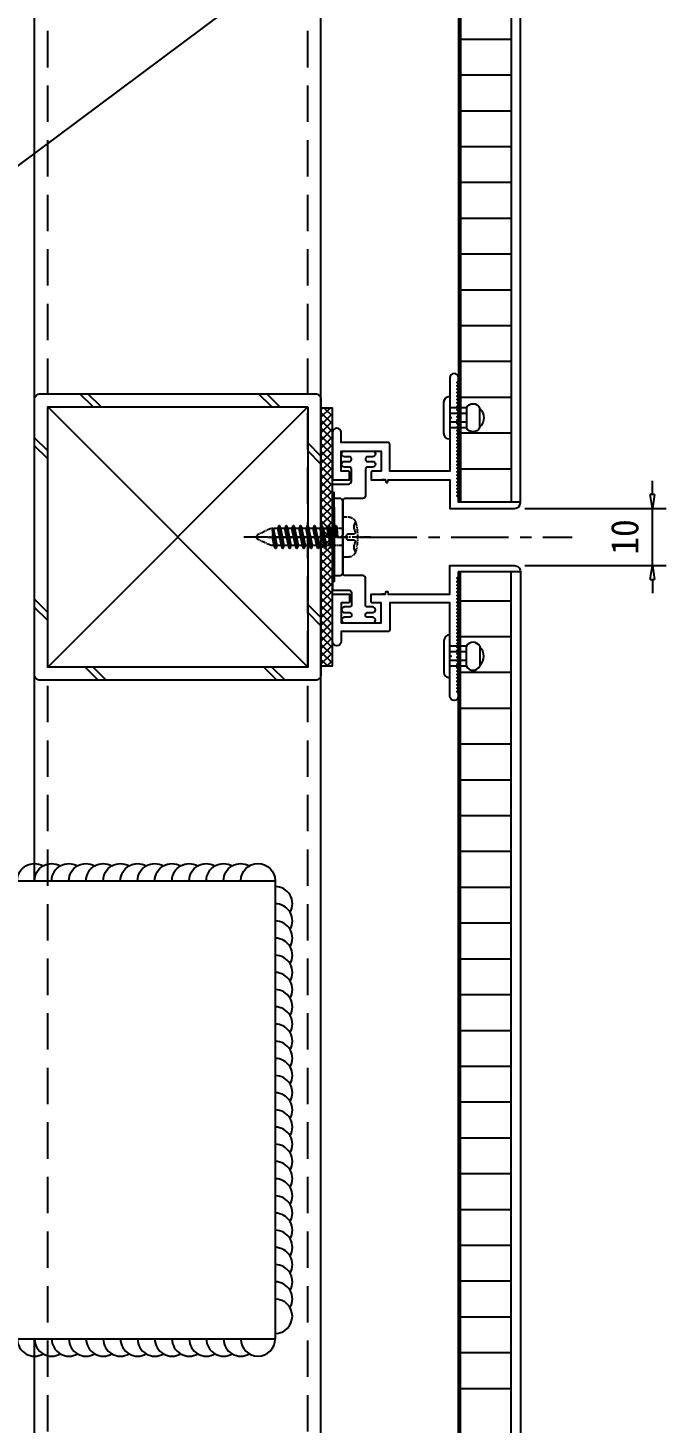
# Model space of a CAD drawing. Header units: millimetres. Extents: x 2352 to 12473, y 635 to 7997.
# Drawn here: x 3792.5 to 3903.9, y 1293.8 to 1537.3 of the extents above; entities that cross this region are included whole.
import ezdxf

# ---------------------------------------------------------------- set-up
doc = ezdxf.new("R2010")
doc.units = ezdxf.units.MM
for name, pattern in [('CENTER', [2, 1.25, -0.25, 0.25, -0.25]), ('CENTER2', [1.125, 0.75, -0.125, 0.125, -0.125]), ('CENTERX2', [4, 2.5, -0.5, 0.5, -0.5]), ('HIDDEN', [9.525, 6.35, -3.175])]:
    doc.linetypes.add(name, pattern=pattern)
doc.layers.get('Defpoints').update_dxf_attribs({"color": 187})
for name, color, linetype in [('.1 clip', 4, 'Continuous'), ('1', 1, 'Continuous'), ('AA-DWXM-GLAZ', 4, 'Continuous'), ('AA-FLXK-PATT', 9, 'Continuous'), ('AC-DIMS-치수', 4, 'Continuous'), ('Bolt', 1, 'Continuous'), ('CEN1', 1, 'CENTER2'), ('DIMENSIONS', 7, 'Continuous'), ('HAT', 5, 'Continuous'), ('HATCH', 8, 'Continuous'), ("ST'L BRACKET", 7, 'Continuous'), ("ST'L PIPE", 2, 'Continuous'), ('WALL', 3, 'Continuous'), ('Welding', 1, 'Continuous')]:
    doc.layers.add(name, color=color, linetype=linetype)
doc.styles.add('돋움체', font='')
doc.styles.get('돋움체').set_extended_font_data('DotumChe')
doc.dimstyles.new('Iljin', dxfattribs={"dimscale": 0.8, "dimtxt": 2, "dimasz": 1, "dimexe": 1, "dimexo": 1, "dimgap": 1, "dimtad": 1, "dimdec": 1, "dimdsep": 46, "dimtxsty": '돋움체', "dimblk": 'CLOSEDBLANK', "dimcen": 1, "dimclrd": 8, "dimclre": 8, "dimclrt": 2, "dimadec": 1, "dimazin": 2, "dimtfac": 1, "dimtdec": 1, "dimtix": 1, "dimtmove": 0, "dimatfit": 3, "dimldrblk": 'CLOSEDBLANK', "dimfxl": 1, "dimlwd": -1, "dimlwe": -1, "dimarcsym": 0})
doc.dimstyles.new('Iljin 3', dxfattribs={"dimscale": 2.4, "dimtxt": 2, "dimasz": 1, "dimexe": 1, "dimexo": 1, "dimgap": 1, "dimtad": 1, "dimdec": 1, "dimdsep": 46, "dimtxsty": '돋움체', "dimblk": 'CLOSEDBLANK', "dimcen": 1, "dimclrd": 8, "dimclre": 8, "dimclrt": 2, "dimadec": 1, "dimazin": 2, "dimtfac": 1, "dimtdec": 1, "dimtix": 1, "dimtmove": 0, "dimatfit": 3, "dimldrblk": 'CLOSEDBLANK', "dimfxl": 1, "dimlwd": -1, "dimlwe": -1, "dimarcsym": 0})

# ---------------------------------------------------------------- blocks, each defined once
blk = doc.blocks.new('_ClosedBlank')
at = {"color": 0, "linetype": 'ByBlock', "lineweight": -2}
for p, q in [((-1, 0.167), (0, 0)), ((-1, 0.167), (-1, -0.167)), ((0, 0), (-1, -0.167))]:
    blk.add_line(p, q, dxfattribs=at)
blk = doc.blocks.new('Z$W@#1B9F58AF')
at = {"layer": 'Bolt', "linetype": 'Continuous', "ltscale": 3}
for p, q in [((0, 5.91), (7.5, 5.91)), ((2, 3.01), (5.5, 3.01))]:
    blk.add_line(p, q, dxfattribs=at)
at = {"layer": 'Bolt'}
for p, q in [((6.45, 6.96), (1.05, 6.96)), ((2, 3.01), (2, 5.91)), ((3, 3.01), (3, 5.91)), ((4.5, 3.01), (4.5, 5.91)), ((5.5, 3.01), (5.5, 5.91)), ((5.5, 0.7, 0), (2, 0.7, 0))]:
    blk.add_line(p, q, dxfattribs=at)
for centre, radius, start, end in [((1.05, 5.91), 1.05, 90, 180), ((6.45, 5.91), 1.05, 0, 90), ((2.6, 1.86), 1.3, 117.3471, 242.6529), ((4.9, 1.86), 1.3, 297.3471, 62.6529), ((3.75, 2.2, 0), 2.2, 223.0029, 316.9971)]:
    blk.add_arc(centre, radius, start, end, dxfattribs=at)
blk = doc.blocks.new('A$C1041300C')
at = {"layer": 'CEN1', "linetype": 'CENTER'}
blk.add_line((3.5, 0), (3.5, 22.15), dxfattribs=at)
at = {"layer": 'CEN1'}
for p, q in [((2, 17.38), (3.12, 19.75)), ((5, 17.38), (3.88, 19.75)), ((2, 16.2), (2, 17.38)), ((2, 17.12), (3.54, 17.12)), ((5, 16.82), (5, 17.38)), ((2, 14.97), (2, 15.7)), ((5, 15.58), (5, 16.32)), ((5, 14.35), (5, 15.08)), ((2, 13.74), (2, 14.47)), ((2, 12.5), (2, 13.24)), ((5, 13.12), (5, 13.85)), ((5, 11.88), (5, 12.62)), ((2, 11.27), (2, 12)), ((2, 10.04), (2, 10.77)), ((5, 10.65), (5, 11.38)), ((5, 9.42), (5, 10.15)), ((2, 8.81), (2, 9.54)), ((2, 7.57), (2, 8.31)), ((5, 8.18), (5, 8.92)), ((5, 6.95), (5, 7.68)), ((7, 4.88), (0, 4.88)), ((0, 4.88), (0, 3.88)), ((2, 6.34), (2, 7.07)), ((2, 4.88), (2, 5.84)), ((5, 4.88), (5, 6.45)), ((7, 3.88), (7, 4.88))]:
    blk.add_line(p, q, dxfattribs=at)
at = {"layer": 'CEN1', "linetype": 'Continuous'}
for p, q in [((5.49, 16.52), (2, 17.12)), ((5.48, 16.62), (2.25, 17.12)), ((5, 16.82), (3.54, 17.12)), ((5.49, 15.28), (1.5, 15.94)), ((5.49, 14.05), (1.5, 14.7)), ((1.51, 16), (2, 16.2)), ((1.51, 14.77), (2, 14.97)), ((1.52, 15.9), (2, 15.7)), ((1.52, 14.66), (2, 14.47)), ((5.48, 15.39), (1.56, 16.03)), ((5.48, 14.15), (1.56, 14.8)), ((5, 16.32), (2, 16.94)), ((5, 15.58), (2, 16.2)), ((5, 15.08), (2, 15.7)), ((5, 14.35), (2, 14.97)), ((5.48, 16.62), (5, 16.82)), ((5.49, 16.52), (5, 16.32)), ((5.48, 15.39), (5, 15.58)), ((5.49, 15.28), (5, 15.08)), ((5.49, 12.82), (1.5, 13.47)), ((5.49, 11.58), (1.5, 12.24)), ((1.51, 13.54), (2, 13.74)), ((1.51, 12.3), (2, 12.5)), ((1.52, 13.43), (2, 13.24)), ((1.52, 12.2), (2, 12)), ((5.48, 12.92), (1.56, 13.57)), ((5.48, 11.69), (1.56, 12.33)), ((5, 13.85), (2, 14.47)), ((5, 13.12), (2, 13.74)), ((5, 12.62), (2, 13.24)), ((5, 11.88), (2, 12.5)), ((5.48, 14.15), (5, 14.35)), ((5.49, 14.05), (5, 13.85)), ((5.48, 12.92), (5, 13.12)), ((5.49, 12.82), (5, 12.62)), ((5.49, 10.35), (1.5, 11)), ((5.49, 9.12), (1.5, 9.77)), ((1.51, 11.07), (2, 11.27)), ((1.51, 9.84), (2, 10.04)), ((1.52, 10.97), (2, 10.77)), ((5.48, 10.46), (1.56, 11.1)), ((5.48, 9.22), (1.56, 9.87)), ((5, 11.38), (2, 12)), ((5, 10.65), (2, 11.27)), ((5, 10.15), (2, 10.77)), ((5, 9.42), (2, 10.04)), ((5.48, 11.69), (5, 11.88)), ((5.49, 11.58), (5, 11.38)), ((5.48, 10.46), (5, 10.65)), ((5.49, 10.35), (5, 10.15)), ((5.49, 7.88), (1.5, 8.54)), ((1.51, 8.61), (2, 8.81)), ((1.51, 7.37), (2, 7.57)), ((1.52, 9.73), (2, 9.54)), ((1.52, 8.5), (2, 8.31)), ((5.48, 7.99), (1.56, 8.63)), ((5.48, 6.76), (1.56, 7.4)), ((5, 8.92), (2, 9.54)), ((5, 8.18), (2, 8.81)), ((5, 7.68), (2, 8.31)), ((5, 6.95), (2, 7.57)), ((5.48, 9.22), (5, 9.42)), ((5.49, 9.12), (5, 8.92)), ((5.48, 7.99), (5, 8.18)), ((5.49, 7.88), (5, 7.68)), ((5.49, 6.65), (1.5, 7.31)), ((3.55, 5.74), (1.5, 6.07)), ((1.51, 6.14), (2, 6.34)), ((1.52, 7.27), (2, 7.07)), ((1.52, 6.03), (2, 5.84)), ((3.57, 5.84), (1.56, 6.17)), ((5, 6.45), (2, 7.07)), ((3.57, 5.84), (2, 6.34)), ((3.55, 5.74), (2, 5.84)), ((5.48, 6.76), (5, 6.95)), ((5.49, 6.65), (5, 6.45))]:
    blk.add_line(p, q, dxfattribs=at)
at = {"layer": 'CEN1'}
blk.add_lwpolyline([(0.95, 2.63), (1.18, 2.83), (1.43, 2.93), (1.7, 2.94), (1.97, 2.91), (2.24, 2.84), (2.48, 2.78), (2.69, 2.73), (2.84, 2.73), (2.94, 2.79), (2.99, 2.9), (3.01, 3.06), (3.01, 3.25), (2.99, 3.46), (2.98, 3.66), (2.99, 3.86), (3.03, 4.03), (3.11, 4.17), (3.22, 4.26), (3.35, 4.32), (3.5, 4.34), (3.65, 4.32), (3.78, 4.26), (3.89, 4.17), (3.97, 4.03), (4.01, 3.86), (4.02, 3.66), (4.01, 3.46), (3.99, 3.25), (3.99, 3.06), (4.01, 2.9), (4.06, 2.79), (4.16, 2.73), (4.31, 2.73), (4.52, 2.78), (4.76, 2.84), (5.03, 2.91), (5.3, 2.94), (5.57, 2.93), (5.82, 2.83), (6.05, 2.63)], dxfattribs=at)
at = {"layer": 'CEN1', "linetype": 'Continuous'}
for centre, radius, start, end in [((3.5, 19.48), 0.46, 35.1627, 144.8373), ((1.59, 15.96), 0.0925, 150.0754, 220.1339), ((1.59, 14.72), 0.0925, 150.0754, 220.1339), ((5.41, 16.56), 0.0925, 330.0754, 40.1339), ((5.41, 15.33), 0.0925, 330.0754, 40.1339), ((1.59, 13.49), 0.0925, 150.0754, 220.1339), ((1.59, 12.26), 0.0925, 150.0754, 220.1339), ((5.41, 14.09), 0.0925, 330.0754, 40.1339), ((5.41, 12.86), 0.0925, 330.0754, 40.1339), ((1.59, 11.03), 0.0925, 150.0754, 220.1339), ((1.59, 9.79), 0.0925, 150.0754, 220.1339), ((5.41, 11.63), 0.0925, 330.0754, 40.1339), ((5.41, 10.4), 0.0925, 330.0754, 40.1339), ((1.59, 8.56), 0.0925, 150.0754, 220.1339), ((1.59, 7.33), 0.0925, 150.0754, 220.1339), ((5.41, 9.16), 0.0925, 330.0754, 40.1339), ((5.41, 7.93), 0.0925, 330.0754, 40.1339), ((1.59, 6.09), 0.0925, 150.0754, 220.1339), ((3.53, 5.79), 0.0602, 290.6851, 49.2729), ((5.41, 6.7), 0.0925, 330.0754, 40.1339)]:
    blk.add_arc(centre, radius, start, end, dxfattribs=at)
at = {"layer": 'CEN1'}
for centre, radius, start, end in [((1.3, 3.88), 1.3, 180.0233, 254.4114), ((3.5, 11.64), 9.36, 254.205, 285.795), ((5.7, 3.88), 1.3, 285.5886, 359.9767)]:
    blk.add_arc(centre, radius, start, end, dxfattribs=at)
blk = doc.blocks.new('111')
at = {"color": 8, "linetype": 'HIDDEN'}
blk.add_line((1764.31, -990.89), (1764.31, -1003.67), dxfattribs=at)
at = {"layer": 'WALL', "lineweight": 30, "ltscale": 6, "rotation": 180}
blk.add_blockref('A$C1041300C', (1767.81, -981.51), dxfattribs=at)
blk = doc.blocks.new('A$C1DE33167')
at = {"layer": 'HATCH'}
for p, q in [((-20.45, -13.94), (24.95, 31.46)), ((-20.45, 31.46), (24.95, -13.94))]:
    blk.add_line(p, q, dxfattribs=at)
at = {"layer": "ST'L PIPE", "color": 1}
for p, q in [((-12.33, 31.46), (-10.03, 33.76)), ((-10.91, 31.46), (-8.61, 33.76)), ((15.87, 31.46), (18.17, 33.76)), ((17.29, 31.46), (19.59, 33.76)), ((-22.75, 22.65), (-20.45, 24.95)), ((-22.75, 21.23), (-20.45, 23.53)), ((-22.75, -8.55), (-20.45, -6.25)), ((-22.75, -9.97), (-20.45, -7.67)), ((-13.23, -16.24), (-10.93, -13.94)), ((-11.81, -16.24), (-9.51, -13.94)), ((14.97, -16.24), (17.27, -13.94)), ((16.39, -16.24), (18.69, -13.94))]:
    blk.add_line(p, q, dxfattribs=at)
at = {"layer": "ST'L PIPE"}
blk.add_lwpolyline([(26.25, -16.24), (-21.75, -16.24, -0.414214), (-22.75, -15.24), (-22.75, 32.76, -0.414214), (-21.75, 33.76), (26.25, 33.76, -0.414214), (27.25, 32.76), (27.25, -15.24, -0.414214)], format="xyb", close=True, dxfattribs=at)
blk.add_lwpolyline([(24.95, -13.94), (-20.45, -13.94), (-20.45, 31.46), (24.95, 31.46)], close=True, dxfattribs=at)
at = {"layer": 'Welding'}
for p, q in [((24.95, 23.55), (27.25, 25.85)), ((24.95, 22.13), (27.25, 24.43)), ((24.95, -7.65), (27.25, -5.35)), ((24.95, -9.07), (27.25, -6.77))]:
    blk.add_line(p, q, dxfattribs=at)
blk = doc.blocks.new('A$C35BF611D')
at = {"layer": 'Welding'}
for centre, end in [((19.59, 7.52), 210), ((19.59, 4.52), 210), ((19.59, 1.52), 210), ((19.59, -1.48), 210), ((19.59, -4.48), 210), ((19.59, -7.48), 210), ((19.59, -10.48), 210), ((19.59, -13.48), 210), ((19.59, -16.48), 210), ((19.59, -19.48), 210), ((19.59, -22.48), 210), ((19.59, -25.48), 210), ((19.59, -28.48), 210), ((19.59, -31.48), 270)]:
    blk.add_arc(centre, 3, 90, end, dxfattribs=at)
blk = doc.blocks.new('A$C449509A6')
at = {"layer": 'Welding'}
for centre, start in [((-37.76, 8.61), 180), ((-34.76, 8.61), 240), ((-31.76, 8.61), 240), ((-28.76, 8.61), 240), ((-25.76, 8.61), 240), ((-22.76, 8.61), 240), ((-19.76, 8.61), 240), ((-16.76, 8.61), 240), ((-13.76, 8.61), 240), ((-10.76, 8.61), 240), ((-7.76, 8.61), 240), ((-4.76, 8.61), 240), ((-1.76, 8.61), 240), ((1.24, 8.61), 240), ((4.24, 8.61), 240), ((7.24, 8.61), 240), ((10.24, 8.61), 240), ((13.24, 8.61), 240), ((16.24, 8.61), 240), ((19.24, 8.61), 240), ((22.24, 8.61), 240), ((25.24, 8.61), 240), ((28.24, 8.61), 240), ((31.24, 8.61), 240), ((34.24, 8.61), 240)]:
    blk.add_arc(centre, 3, start, 0, dxfattribs=at)
blk = doc.blocks.new('bracket11')
at = {"layer": "ST'L BRACKET"}
blk.add_line((2848.61, 1777.89), (2848.61, 1697.89), dxfattribs=at)
blk.add_lwpolyline([(2843.61, 1777.89), (2908.61, 1777.89), (2908.61, 1697.89), (2843.61, 1697.89), (2843.61, 1777.89)], dxfattribs=at)
at = {"layer": "ST'L BRACKET", "color": 0, "xscale": -1, "rotation": 90}
blk.add_blockref('A$C35BF611D', (2874.13, 1797.48), dxfattribs=at)
at = {"layer": "ST'L BRACKET", "color": 0, "rotation": 90}
for name, p in [('A$C449509A6', (2917.22, 1739.64)), ('A$C35BF611D', (2874.13, 1678.3))]:
    blk.add_blockref(name, p, dxfattribs=at)
blk = doc.blocks.new('*D92')
at = {"layer": 'Defpoints', "color": 0, "transparency": 16777216}
for p in [(3876.85, 1453.45), (3901.49, 1453.45), (3876.85, 1443.45)]:
    blk.add_point(p, dxfattribs=at)
at = {"layer": 'DIMENSIONS', "color": 8, "transparency": 16777216}
for p, q in [((3901.49, 1455.85), (3901.49, 1458.25)), ((3879.25, 1453.45), (3903.89, 1453.45)), ((3901.49, 1443.45), (3901.49, 1453.45)), ((3879.25, 1443.45), (3903.89, 1443.45)), ((3901.49, 1441.05), (3901.49, 1438.65))]:
    blk.add_line(p, q, dxfattribs=at)
at = {"layer": 'DIMENSIONS', "color": 8, "transparency": 16777216, "xscale": 2.4, "yscale": 2.4, "zscale": 2.4}
for p, rotation in [((3901.49, 1453.45), 270), ((3901.49, 1443.45), 90)]:
    blk.add_blockref('_ClosedBlank', p, dxfattribs=dict(at, rotation=rotation))
at = {"layer": 'DIMENSIONS', "color": 2, "transparency": 16777216, "insert": (3896.69, 1448.45), "char_height": 4.8, "attachment_point": 5, "rotation": 90, "style": '돋움체'}
blk.add_mtext('10', dxfattribs=at)

msp = doc.modelspace()

# ---------------------------------------------------------------- hatches: boundary and pattern name
at = {"layer": '1'}
h = msp.add_hatch(dxfattribs=at)
h.set_pattern_fill('ANSI37', color=8, scale=0.3, angle=90)
h.set_pattern_definition([(135, (872.4978, -395.8855), (-0.6735192, -0.6735192), []), (225, (872.4978, -395.8855), (0.6735192, -0.6735192), [])])
h.paths.add_polyline_path([(3843.65, 1425.95), (3845.65, 1425.95), (3845.65, 1470.95), (3843.65, 1470.95)])

# ---------------------------------------------------------------- linework, layer by layer
at = {"layer": '.1 clip', "color": 3, "ltscale": 0.8}
for p, q in [((3854.9, 1458.45), (3854.3, 1458.45)), ((3854.9, 1438.45), (3854.3, 1438.45))]:
    msp.add_line(p, q, dxfattribs=at)
for points in [[(3877.45, 1453.45, 0.414214), (3878.45, 1454.45), (3878.45, 1454.55), (3867.65, 1454.55), (3867.65, 1455.35), (3867.35, 1455.65), (3867.65, 1455.95), (3867.35, 1456.25), (3867.65, 1456.55), (3867.35, 1456.85), (3867.65, 1457.15), (3867.35, 1457.45), (3867.65, 1457.75), (3867.35, 1458.05), (3867.65, 1458.35), (3867.35, 1458.65), (3867.65, 1458.95), (3867.35, 1459.25), (3867.65, 1459.55), (3867.35, 1459.85), (3867.65, 1460.15), (3867.35, 1460.45), (3867.65, 1460.75), (3867.35, 1461.05), (3867.65, 1461.35), (3867.35, 1461.65), (3867.65, 1461.95), (3867.35, 1462.25), (3867.65, 1462.55), (3867.35, 1462.85), (3867.65, 1463.15), (3867.35, 1463.45), (3867.65, 1463.75), (3867.35, 1464.05), (3867.65, 1464.35), (3867.35, 1464.65), (3867.65, 1464.95), (3867.35, 1465.25), (3867.65, 1465.55), (3867.35, 1465.85), (3867.65, 1466.15), (3867.35, 1466.45), (3867.65, 1466.75), (3867.35, 1467.05), (3867.65, 1467.35), (3867.35, 1467.65), (3867.65, 1467.95), (3867.35, 1468.25), (3867.65, 1468.55), (3867.35, 1468.85), (3867.65, 1469.15), (3867.35, 1469.45), (3867.65, 1469.75), (3867.35, 1470.05), (3867.65, 1470.35), (3867.35, 1470.65), (3867.65, 1470.95), (3867.35, 1471.25), (3867.65, 1471.55), (3867.35, 1471.85), (3867.65, 1472.15), (3867.35, 1472.45), (3867.65, 1472.75), (3867.35, 1473.05), (3867.65, 1473.35), (3867.35, 1473.65), (3867.65, 1473.95), (3867.35, 1474.25), (3867.65, 1474.55), (3867.35, 1474.85), (3867.65, 1475.15), (3867.35, 1475.45), (3867.65, 1475.75), (3867.65, 1476.25, 1), (3866.15, 1476.25), (3866.15, 1469.45), (3866.35, 1469.25), (3866.15, 1469.05), (3866.15, 1459.95), (3855.65, 1459.95), (3855.65, 1464.7, 0.414214), (3855.4, 1464.95), (3847.15, 1464.95), (3847.15, 1466.7, 1), (3845.65, 1466.7), (3845.65, 1458.7, 0.414214), (3845.9, 1458.45), (3848.65, 1458.45), (3848.65, 1459.7, 0.414214), (3848.4, 1459.95), (3847.15, 1459.95), (3847.15, 1463.45), (3854.15, 1463.45), (3854.15, 1459.95), (3852.65, 1459.95, 0.414214), (3852.4, 1459.7), (3852.4, 1458.45), (3854.9, 1458.45), (3854.96, 1458.08, 0.679596), (3855.33, 1458.08), (3855.4, 1458.45), (3866.15, 1458.45), (3866.15, 1453.45)], [(3845.65, 1454.95), (3845.65, 1453.95, 0.414214), (3845.9, 1453.7), (3845.95, 1453.7), (3845.95, 1440.7), (3845.9, 1440.7, 0.414214), (3845.65, 1440.45), (3845.65, 1439.45, 0.414214), (3845.9, 1439.2), (3848.45, 1439.2, -0.414214), (3848.95, 1438.7), (3848.95, 1436.5, -0.414214), (3848.7, 1436.25), (3847.75, 1436.25, 1), (3847.75, 1435.25), (3848.7, 1435.25, -0.414214), (3848.95, 1435), (3848.95, 1434.7, -0.414214), (3848.7, 1434.45), (3847.75, 1434.45, 1), (3847.75, 1433.45), (3852.65, 1433.45, 1), (3852.65, 1434.45), (3851.7, 1434.45, -0.414214), (3851.45, 1434.7), (3851.45, 1435, -0.414214), (3851.7, 1435.25), (3852.65, 1435.25, 1), (3852.65, 1436.25), (3851.7, 1436.25, -0.414214), (3851.45, 1436.5), (3851.45, 1441.21, 0.414214), (3850.95, 1441.71), (3847.95, 1441.71, -0.414214), (3847.45, 1442.21), (3847.45, 1448.15), (3847.15, 1448.45), (3847.45, 1448.75), (3847.45, 1454.7, 0.414214), (3846.95, 1455.2), (3845.9, 1455.2, 0.414214)], [(3877.45, 1443.45, -0.414214), (3878.45, 1442.45), (3878.45, 1442.35), (3867.65, 1442.35), (3867.65, 1441.55), (3867.35, 1441.25), (3867.65, 1440.95), (3867.35, 1440.65), (3867.65, 1440.35), (3867.35, 1440.05), (3867.65, 1439.75), (3867.35, 1439.45), (3867.65, 1439.15), (3867.35, 1438.85), (3867.65, 1438.55), (3867.35, 1438.25), (3867.65, 1437.95), (3867.35, 1437.65), (3867.65, 1437.35), (3867.35, 1437.05), (3867.65, 1436.75), (3867.35, 1436.45), (3867.65, 1436.15), (3867.35, 1435.85), (3867.65, 1435.55), (3867.35, 1435.25), (3867.65, 1434.95), (3867.35, 1434.65), (3867.65, 1434.35), (3867.35, 1434.05), (3867.65, 1433.75), (3867.35, 1433.45), (3867.65, 1433.15), (3867.35, 1432.85), (3867.65, 1432.55), (3867.35, 1432.25), (3867.65, 1431.95), (3867.35, 1431.65), (3867.65, 1431.35), (3867.35, 1431.05), (3867.65, 1430.75), (3867.35, 1430.45), (3867.65, 1430.15), (3867.35, 1429.85), (3867.65, 1429.55), (3867.35, 1429.25), (3867.65, 1428.95), (3867.35, 1428.65), (3867.65, 1428.35), (3867.35, 1428.05), (3867.65, 1427.75), (3867.35, 1427.45), (3867.65, 1427.15), (3867.35, 1426.85), (3867.65, 1426.55), (3867.35, 1426.25), (3867.65, 1425.95), (3867.35, 1425.65), (3867.65, 1425.35), (3867.35, 1425.05), (3867.65, 1424.75), (3867.35, 1424.45), (3867.65, 1424.15), (3867.35, 1423.85), (3867.65, 1423.55), (3867.35, 1423.25), (3867.65, 1422.95), (3867.35, 1422.65), (3867.65, 1422.35), (3867.35, 1422.05), (3867.65, 1421.75), (3867.35, 1421.45), (3867.65, 1421.15), (3867.65, 1420.65, -1), (3866.15, 1420.65), (3866.15, 1427.45), (3866.35, 1427.65), (3866.15, 1427.85), (3866.15, 1436.95), (3855.65, 1436.95), (3855.65, 1432.2, -0.414214), (3855.4, 1431.95), (3847.15, 1431.95), (3847.15, 1430.2, -1), (3845.65, 1430.2), (3845.65, 1438.2, -0.414214), (3845.9, 1438.45), (3848.65, 1438.45), (3848.65, 1437.2, -0.414214), (3848.4, 1436.95), (3847.15, 1436.95), (3847.15, 1433.45), (3854.15, 1433.45), (3854.15, 1436.95), (3852.65, 1436.95, -0.414214), (3852.4, 1437.2), (3852.4, 1438.45), (3854.9, 1438.45), (3854.96, 1438.82, -0.679596), (3855.33, 1438.82), (3855.4, 1438.45), (3866.15, 1438.45), (3866.15, 1443.45)]]:
    msp.add_lwpolyline(points, format="xyb", close=True, dxfattribs=at)
at = {"layer": '.1 clip', "color": 251, "ltscale": 0.8}
msp.add_lwpolyline([(3845.65, 1441.95), (3845.65, 1442.95, -0.414214), (3845.9, 1443.2), (3845.95, 1443.2), (3845.95, 1456.2), (3845.9, 1456.2, -0.414214), (3845.65, 1456.45), (3845.65, 1457.45, -0.414214), (3845.9, 1457.7), (3848.45, 1457.7, 0.414214), (3848.95, 1458.2), (3848.95, 1460.4, 0.414214), (3848.7, 1460.65), (3847.75, 1460.65, -1), (3847.75, 1461.65), (3848.7, 1461.65, 0.414214), (3848.95, 1461.9), (3848.95, 1462.2, 0.414214), (3848.7, 1462.45), (3847.75, 1462.45, -1), (3847.75, 1463.45), (3852.65, 1463.45, -1), (3852.65, 1462.45), (3851.7, 1462.45, 0.414214), (3851.45, 1462.2), (3851.45, 1461.9, 0.414214), (3851.7, 1461.65), (3852.65, 1461.65, -1), (3852.65, 1460.65), (3851.7, 1460.65, 0.414214), (3851.45, 1460.4), (3851.45, 1455.69, -0.414214), (3850.95, 1455.19), (3847.95, 1455.19, 0.414214), (3847.45, 1454.69), (3847.45, 1448.75), (3847.15, 1448.45), (3847.45, 1448.15), (3847.45, 1442.2, -0.414214), (3846.95, 1441.7), (3845.9, 1441.7, -0.414214)], format="xyb", close=True, dxfattribs=at)
at = {"color": 8}
msp.add_lwpolyline([(3843.65, 1425.95), (3845.65, 1425.95), (3845.65, 1470.95), (3843.65, 1470.95)], close=True, dxfattribs=at)
at = {"layer": '1', "linetype": 'CENTERX2', "ltscale": 4}
msp.add_line((3834.39, 1448.45), (3887.48, 1448.45), dxfattribs=at)
at = {"layer": 'AA-DWXM-GLAZ'}
for p, q in [((3867.65, 1623.38), (3867.65, 1454.55)), ((3867.65, 732.43), (3867.65, 1442.35))]:
    msp.add_line(p, q, dxfattribs=at)
for points in [[(3876.85, 1623.38), (3876.85, 1454.55)], [(3878.45, 1454.55), (3878.45, 1623.38)], [(3876.85, 732.43), (3876.85, 1442.35)], [(3878.45, 1442.35), (3878.45, 732.43)]]:
    msp.add_lwpolyline(points, dxfattribs=at)
at = {"layer": 'AA-FLXK-PATT'}
for p, q in [((3868, 1623.38), (3868, 1454.55)), ((3876.85, 1535.31), (3868, 1535.31)), ((3876.85, 1529.06), (3868, 1529.06)), ((3876.85, 1522.81), (3868, 1522.81)), ((3876.85, 1516.56), (3868, 1516.56)), ((3876.85, 1510.31), (3868, 1510.31)), ((3876.85, 1504.06), (3868, 1504.06)), ((3876.85, 1497.81), (3868, 1497.81)), ((3876.85, 1491.56), (3868, 1491.56)), ((3876.85, 1485.31), (3868, 1485.31)), ((3876.85, 1479.06), (3868, 1479.06)), ((3876.85, 1472.81), (3868, 1472.81)), ((3876.85, 1466.56), (3868, 1466.56)), ((3876.85, 1460.31), (3868, 1460.31)), ((3868, 732.43), (3868, 1442.35)), ((3876.85, 1437.28), (3868, 1437.28)), ((3876.85, 1431.03), (3868, 1431.03)), ((3876.85, 1424.78), (3868, 1424.78)), ((3876.85, 1418.53), (3868, 1418.53)), ((3876.85, 1412.28), (3868, 1412.28)), ((3876.85, 1406.03), (3868, 1406.03)), ((3876.85, 1399.78), (3868, 1399.78)), ((3876.85, 1393.53), (3868, 1393.53)), ((3876.85, 1387.28), (3868, 1387.28)), ((3876.85, 1381.03), (3868, 1381.03)), ((3876.85, 1374.78), (3868, 1374.78)), ((3876.85, 1368.53), (3868, 1368.53)), ((3876.85, 1362.28), (3868, 1362.28)), ((3876.85, 1356.03), (3868, 1356.03)), ((3876.85, 1349.78), (3868, 1349.78)), ((3876.85, 1343.53), (3868, 1343.53)), ((3876.85, 1337.28), (3868, 1337.28)), ((3876.85, 1331.03), (3868, 1331.03)), ((3876.85, 1324.78), (3868, 1324.78)), ((3876.85, 1318.53), (3868, 1318.53)), ((3876.85, 1312.28), (3868, 1312.28)), ((3876.85, 1306.03), (3868, 1306.03)), ((3876.85, 1299.78), (3868, 1299.78))]:
    msp.add_line(p, q, dxfattribs=at)
at = {"layer": "ST'L PIPE"}
for p, q in [((3793.65, 1388.45), (3793.65, 1623.38)), ((3843.65, 815.13), (3843.65, 1623.38)), ((3793.65, 766.13), (3793.65, 1308.45))]:
    msp.add_line(p, q, dxfattribs=at)
at = {"layer": "ST'L PIPE", "color": 8, "linetype": 'HIDDEN'}
for p, q in [((3795.95, 768.43), (3795.95, 1623.38)), ((3841.35, 768.43), (3841.35, 1623.38))]:
    msp.add_line(p, q, dxfattribs=at)

# ---------------------------------------------------------------- block references
for name, p, rotation in [('A$C1DE33167', (3827.41, 1446.2), 90), ('Z$W@#1B9F58AF', (3872.06, 1423.88), 89.99999999999999)]:
    msp.add_blockref(name, p, dxfattribs=dict(rotation=rotation))
at = {"xscale": -1, "rotation": 90}
msp.add_blockref('Z$W@#1B9F58AF', (3872.06, 1473.02), dxfattribs=at)
msp.add_blockref('bracket11', (927.04, -389.44))
at = {"layer": 'HAT', "xscale": -1, "rotation": 270}
msp.add_blockref('111', (4833.83, -315.86), dxfattribs=at)

# ---------------------------------------------------------------- dimensions: what is measured, and where the dimension line sits
at = {"layer": 'DIMENSIONS'}
dim = msp.add_linear_dim(base=(3901.49, 1453.45), p1=(3876.85, 1443.45), p2=(3876.85, 1453.45), angle=90, dimstyle='Iljin 3', dxfattribs=at)
dim.commit()
dim.dimension.update_dxf_attribs({"geometry": '*D92', "text_midpoint": (3896.69, 1448.45)})

# ---------------------------------------------------------------- leaders
at = {"layer": 'AC-DIMS-치수', "color": 8}
msp.add_leader([(3769.45, 1497.35, -0.13), (3884.44, 1583.17, -0.13)], dimstyle='Iljin', override={"dimscale": 2, "dimasz": 2, "dimgap": 0.5, "dimdec": 2, "dimtdec": 2}, dxfattribs=at)

doc.saveas('drawing.dxf')
